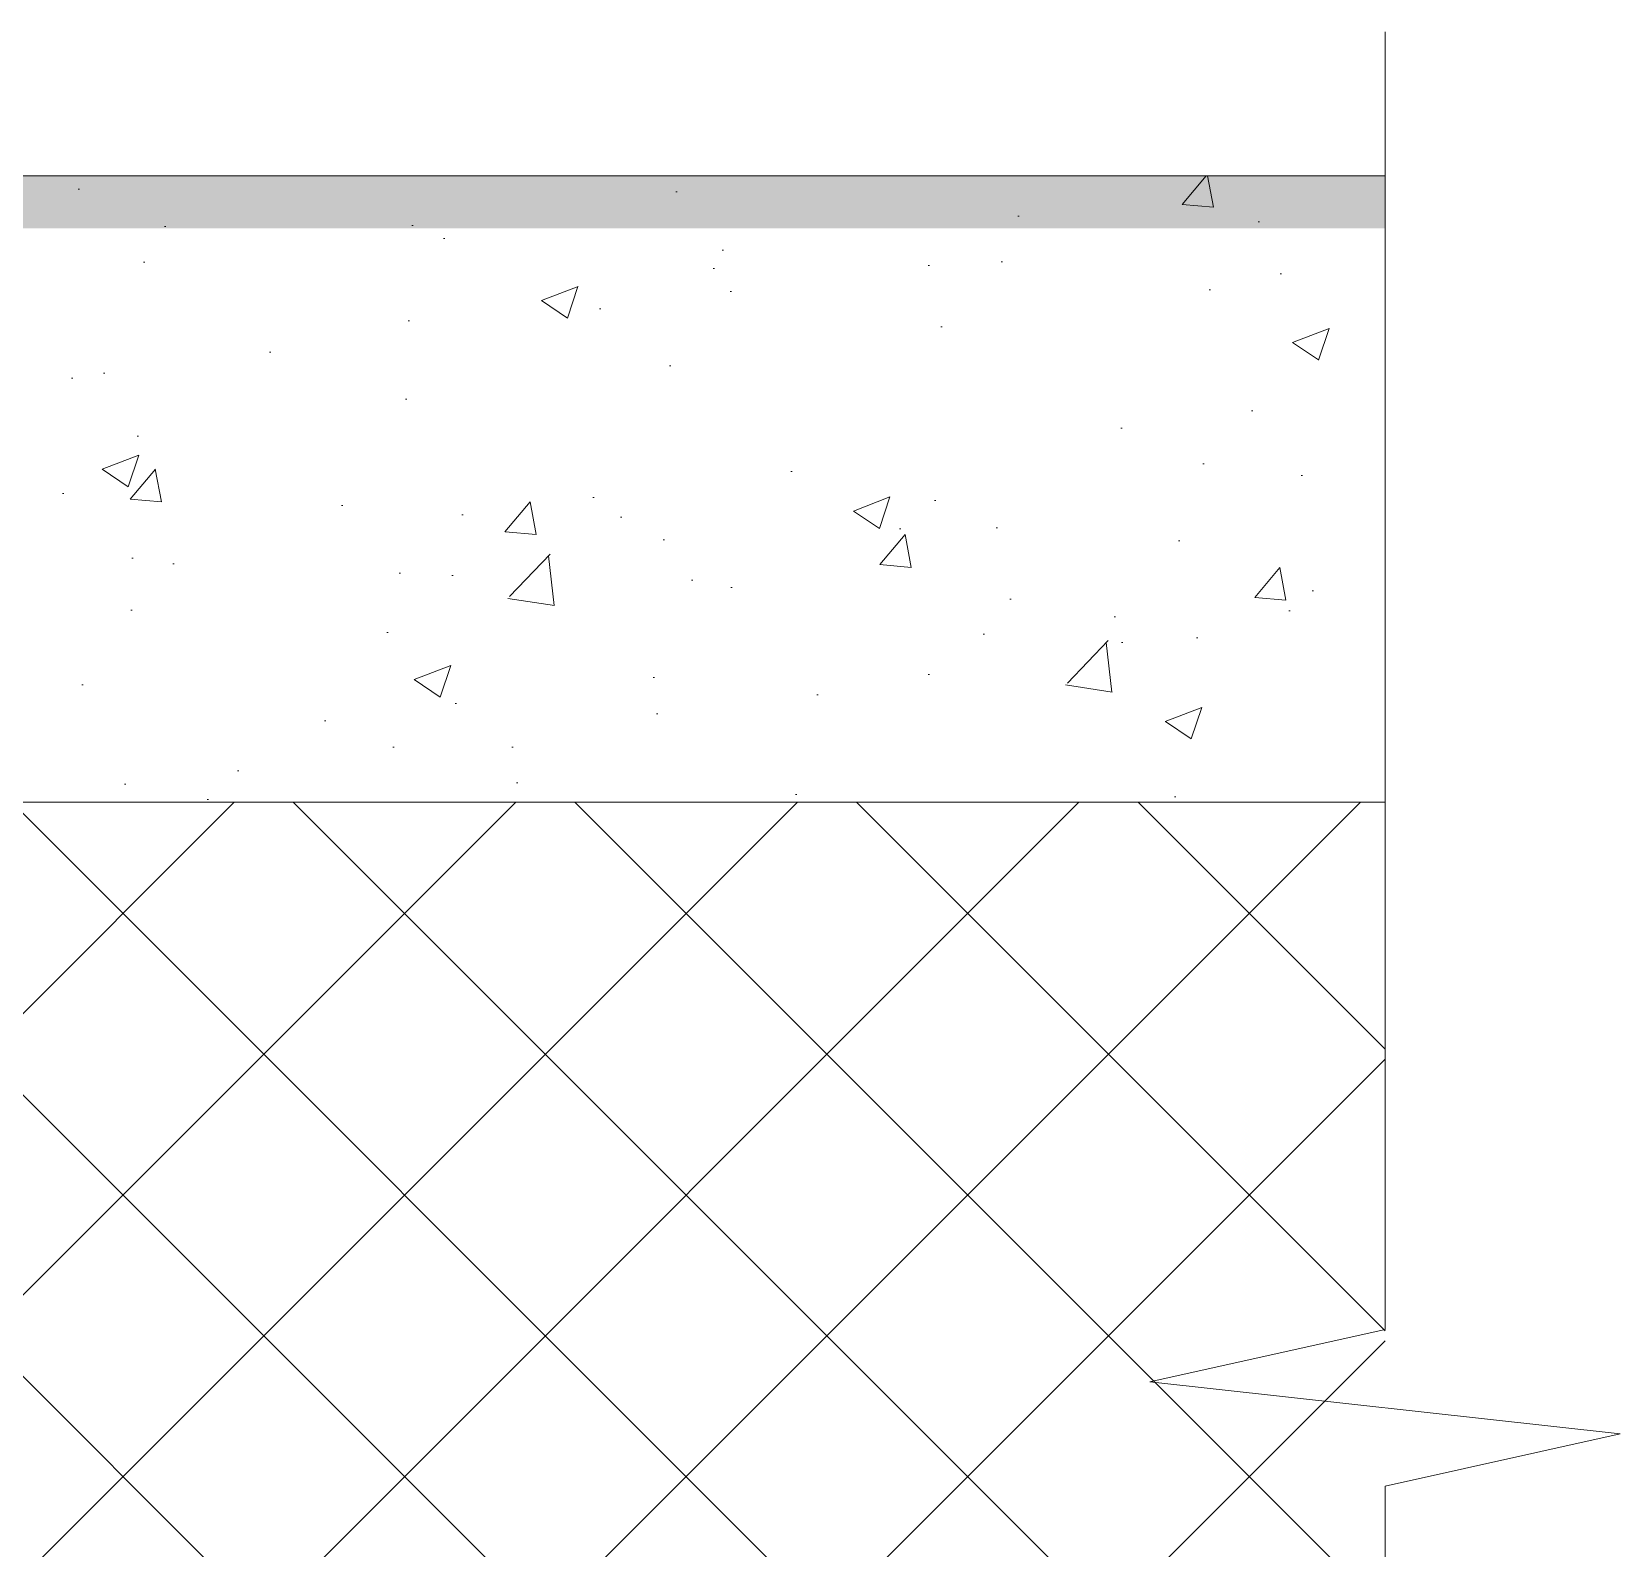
# Model space of a CAD drawing. Header units: millimetres. Extents: x -531467 to 558829, y -9025 to 266565.
# Drawn here: x -517215 to -515695, y 6241 to 7692 of the extents above; entities that cross this region are included whole.
import ezdxf

# ---------------------------------------------------------------- set-up
doc = ezdxf.new("R2010")
doc.units = ezdxf.units.MM
doc.layers.add('АР_Перегородки кирпич штрих', color=7, linetype='Continuous')
for name, color, linetype, lineweight in [('АР_Размеры дверей', 15, 'Continuous', 0), ('АР_Тонкие', 250, 'Continuous', 0), ('АР_Штриховка', 252, 'Continuous', 0)]:
    doc.layers.add(name, color=color, linetype=linetype, lineweight=lineweight)

# ---------------------------------------------------------------- blocks, each defined once
blk = doc.blocks.new('*U107')
at = {"color": 8}
blk.add_lwpolyline([(0, -4.816), (0, 9.39), (2.25, 9.89), (-2.25, 10.39), (0, 10.89), (0, 23.307)], dxfattribs=at)

msp = doc.modelspace()

# ---------------------------------------------------------------- hatches: boundary and pattern name
at = {"layer": 'АР_Перегородки кирпич штрих', "transparency": 33554687}
msp.add_hatch(color=256, dxfattribs=at).paths.add_polyline_path([(-522745.9, 7554.1), (-522745.9, 7504.1), (-515920.4, 7504.1), (-515920.4, 7554.1)])
at = {"layer": 'АР_Штриховка', "ltscale": 100, "true_color": 0x000000}
h = msp.add_hatch(dxfattribs=at)
h.set_pattern_fill('AR-CONC', color=18, scale=50, style=0)
h.set_pattern_definition([(50, (-5201076.02, 739700.74), (358.630091, -31.376067), [37.5, -412.5]), (355, (-5201076.02, 739700.74), (-69.375667, 376.096067), [30, -330]), (100.4514445, (-5201046.14, 739698.13), (289.254423, 344.719995), [31.870096, -350.571056]), (46.1842, (-5201076.02, 739800.74), (533.620665, -82.75964), [56.25, -618.75]), (96.635635, (-5201031.56, 739793.84), (467.33097, 487.0593), [47.80517, -525.85688]), (351.184164, (-5201076, 739800.74), (467.33097, 487.0593), [45, -495]), (21, (-5201026.02, 739775.74), (298.453526, -201.309445), [37.5, -412.5]), (326, (-5201026.02, 739775.74), (121.657666, 362.575023), [30, -330]), (71.451445, (-5201001.15, 739758.96), (420.111188, 161.265576), [31.870095, -350.571056]), (37.5, (-5201076.02, 739700.74), (6.0799277, 166.446927), [0, -326, 0, -335, 0, -331.25]), (7.5, (-5201076.02, 739700.74), (131.534769, 197.205856), [0, -191, 0, -318.5, 0, -126.25]), (327.5, (-5201187.52, 739700.74), (266.911218, -11.277436), [0, -125, 0, -390, 0, -517.5]), (317.5, (-5201237.52, 739700.74), (291.593085, 50.052491), [0, -162.5, 0, -259, 0, -367.5])])
h.paths.add_polyline_path([(-515920.4, 7554.1), (-522745.9, 7554.1), (-522745.9, 6954.9), (-515920.4, 6954.9)])
h = msp.add_hatch(dxfattribs=at)
h.set_pattern_fill('ANSI37', color=18, scale=60, style=0)
h.set_pattern_definition([(45, (0, -28039.95), (-134.70384, 134.70384), []), (135, (0, -28039.95), (-134.70384, -134.70384), [])])
h.paths.add_polyline_path([(-515920.4, 6954.9), (-522745.9, 6954.9), (-522745.9, 6054.9), (-515920.4, 6054.9)])

# ---------------------------------------------------------------- linework, layer by layer
at = {"layer": 'АР_Размеры дверей'}
msp.add_line((-522745.9, 6954.9), (-515920.4, 6954.9), dxfattribs=at)
at = {"layer": 'АР_Тонкие'}
msp.add_lwpolyline([(-522745.9, 7554.1), (-522745.9, 7554.1), (-515920.4, 7554.1)], dxfattribs=at)

# ---------------------------------------------------------------- block references
at = {"layer": 'АР_Тонкие', "xscale": 100, "yscale": 100, "zscale": 100}
msp.add_blockref('*U107', (-515920.4, 5361.4), dxfattribs=at)

doc.saveas('drawing.dxf')
